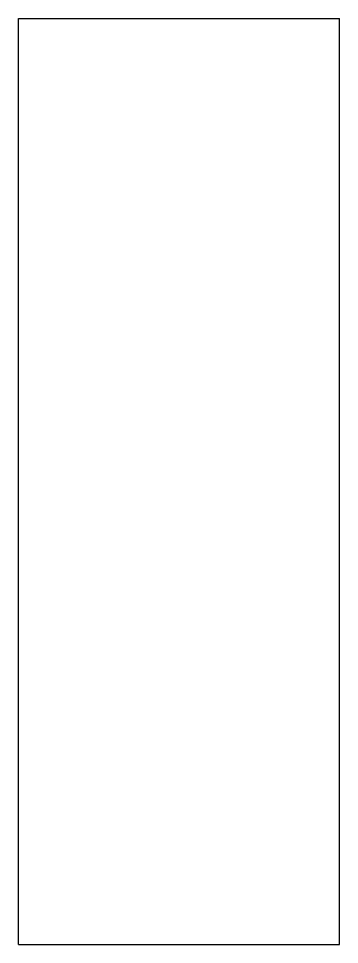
# Model space of a CAD drawing. Header units: millimetres. Extents: x 0 to 16, y 0 to 46.2.
import ezdxf

# ---------------------------------------------------------------- set-up
doc = ezdxf.new("R2010")
doc.units = ezdxf.units.MM

msp = doc.modelspace()

# ---------------------------------------------------------------- linework, layer by layer
at = {"layer": 'sheet_layer'}
for p, q in [((0, 0), (0, 46.2)), ((0, 46.2), (16, 46.2)), ((16, 0), (16, 46.2)), ((0, 0), (16, 0))]:
    msp.add_line(p, q, dxfattribs=at)

doc.saveas('drawing.dxf')
